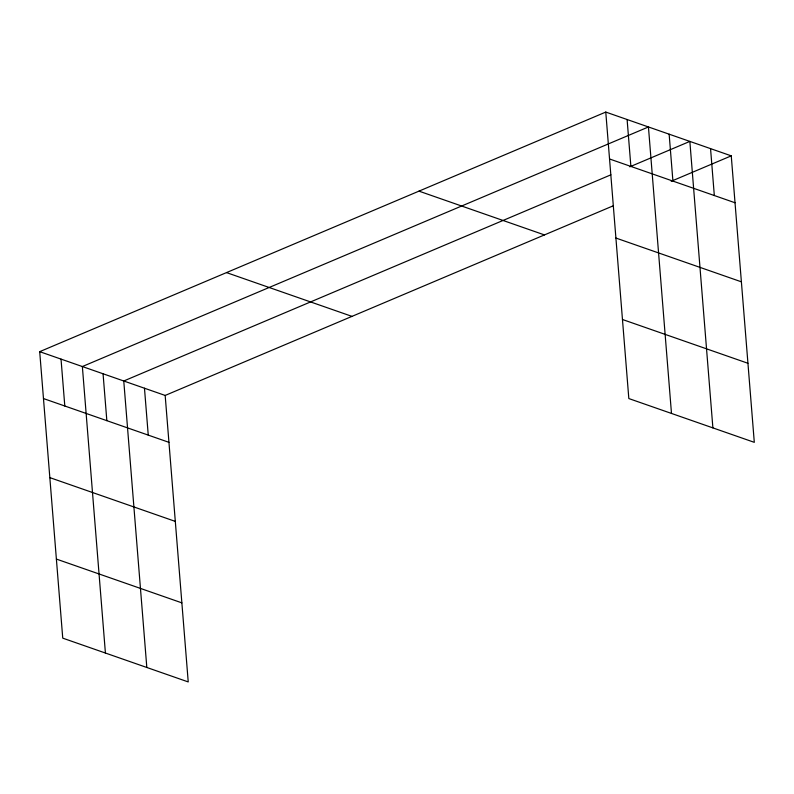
<?xml version="1.0" encoding="UTF-8"?>
<svg xmlns="http://www.w3.org/2000/svg" width="794" height="794" viewBox="0 0 794 794"><rect width="100%" height="100%" fill="white"/><g stroke="black" fill="none" stroke-linecap="round" stroke-linejoin="round"><path stroke-width="1.19" d="M39.7 351.663L165.172 395.442L188.228 681.927L62.746 638.148L39.7 351.663L605.772 112.073L731.254 155.852L754.3 442.337L628.828 398.558L605.772 112.073M610.894 174.819L123.765 380.991L146.821 667.476M629.801 166.819L689.847 141.411L712.893 427.897M165.172 395.442L613.385 205.745M671.208 181.27L731.254 155.852M609.544 158.979L735.026 202.758M615.906 238.041L741.388 281.82M418.974 191.136L544.446 234.915M622.466 319.496L747.938 363.275M226.508 272.6L351.98 316.379M43.471 398.558L168.953 442.337M49.833 477.621L175.315 521.4M56.384 559.075L181.866 602.864M710.551 148.637L714.322 195.532M669.144 134.186L672.915 181.082M671.486 413.446L648.44 126.961L82.358 366.54L105.413 653.025M627.101 119.517L630.883 166.412M144.468 388.216L148.25 435.112M103.061 373.766L106.843 420.671M61.029 359.106L64.8 406.002"/></g></svg>
